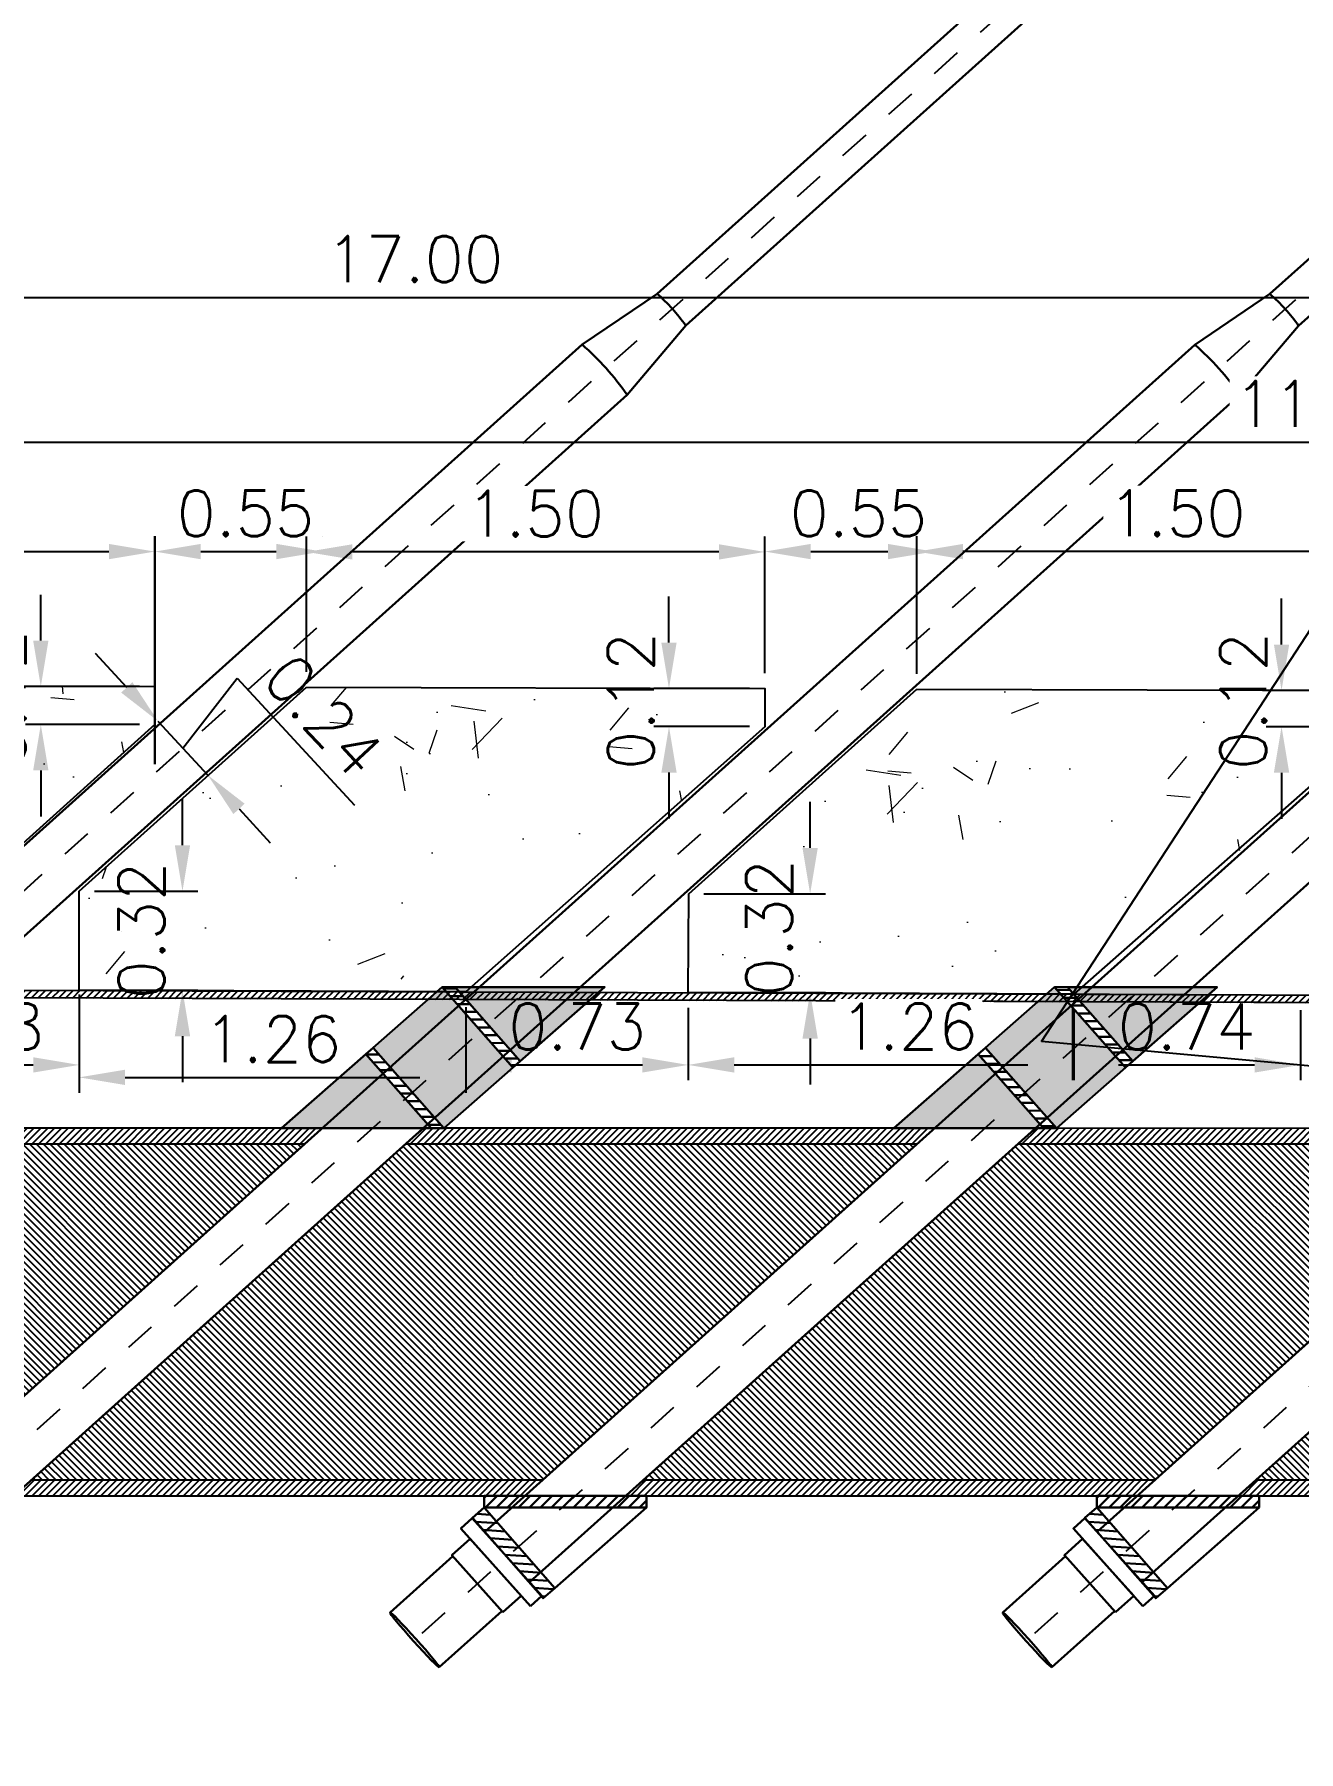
# Model space of a CAD drawing. Header units: metres. Extents: x 1080427 to 1081241, y 976768 to 977191.
# Drawn here: x 1080727.33 to 1080731.46, y 977071.44 to 977077.05 of the extents above; entities that cross this region are included whole.
import ezdxf
from ezdxf import colors
from ezdxf.entities.mleader import LeaderData, LeaderLine
from ezdxf.math import Vec2, Vec3

# ---------------------------------------------------------------- set-up
doc = ezdxf.new("R2010")
doc.units = ezdxf.units.M
doc.header["$LTSCALE"] = 25.4
doc.linetypes.add('DASHDOT', pattern=[1, 0.5, -0.25, 0, -0.25])
doc.linetypes.add('HIDDEN', pattern=[0.375, 0.25, -0.125])
for name, color, linetype in [('CONTRAPESO', 3, 'Continuous'), ('DIMCONTRAPESO', 1, 'Continuous'), ('EJECABLES', 203, 'DASHDOT'), ('NEOPRENO', 24, 'Continuous'), ('PERFIL MET', 37, 'Continuous'), ('PROY', 9, 'HIDDEN')]:
    doc.layers.add(name, color=color, linetype=linetype)
for name, color, linetype, lineweight in [('COTA', 1, 'Continuous', 30), ('COTACIM', 20, 'Continuous', 5), ('DUCTO', 142, 'Continuous', 30), ('PLATINA', 54, 'Continuous', 30), ('SOLIDOREFCONT', 254, 'Continuous', 5)]:
    doc.layers.add(name, color=color, linetype=linetype, lineweight=lineweight)
doc.styles.add('romans', font='romans.shx')
doc.dimstyles.new('Copy 75', dxfattribs={"dimtxt": 0.15, "dimasz": 0.15, "dimexe": 0.05, "dimexo": 0.05, "dimgap": 0.05, "dimtad": 1, "dimzin": 0, "dimdsep": 46, "dimtxsty": 'romans', "dimcen": 0.002, "dimclrd": 1, "dimclre": 1, "dimclrt": 3, "dimadec": 4, "dimazin": 0, "dimtfac": 1, "dimtofl": 0, "dimtmove": 1, "dimatfit": 3, "dimfxl": 1, "dimtolj": 1, "dimtzin": 0, "dimarcsym": 1})
pattern_1 = [(45, (56.206877, -51.650625), (-0.01122532015134, 0.01122532015134), [])]

# ---------------------------------------------------------------- blocks, each defined once
blk = doc.blocks.new('*D129')
at = {"layer": 'Defpoints', "color": 0, "transparency": 16777216}
for p in [(1080737.0722, 977076.1868), (1080720.0721, 977074.9503), (1080737.0722, 977074.8903)]:
    blk.add_point(p, dxfattribs=at)
at = {"layer": 'DIMCONTRAPESO', "color": 1, "lineweight": -2, "transparency": 16777216}
for p, q in [((1080720.0721, 977075.0003), (1080720.0721, 977076.2368)), ((1080737.0722, 977074.9403), (1080737.0722, 977076.2368)), ((1080720.2221, 977076.1868), (1080736.9222, 977076.1868))]:
    blk.add_line(p, q, dxfattribs=at)
at = {"layer": 'DIMCONTRAPESO', "color": 1, "transparency": 16777216}
for points in [[(1080720.2221, 977076.2118), (1080720.2221, 977076.1618), (1080720.0721, 977076.1868)], [(1080736.9222, 977076.2118), (1080736.9222, 977076.1618), (1080737.0722, 977076.1868)]]:
    blk.add_solid(points, dxfattribs=at)
at = {"layer": 'DIMCONTRAPESO', "color": 3, "transparency": 16777216, "insert": (1080728.5721, 977076.3118), "char_height": 0.15, "attachment_point": 5, "style": 'romans', "bg_fill": 3, "box_fill_scale": 1.1, "bg_fill_color": 256, "bg_fill_true_color": 13158600, "bg_fill_transparency": 0}
blk.add_mtext('\\A1;17.00', dxfattribs=at)
blk = doc.blocks.new('tir')
at = {"layer": 'DUCTO'}
for p, q in [((1080511.8364, 977008.516), (1080513.543, 977008.5162)), ((1080511.8369, 977008.376), (1080513.543, 977008.3762))]:
    blk.add_line(p, q, dxfattribs=at)
for points in [[(1080505.6831, 977008.2755), (1080505.7331, 977008.2755), (1080505.7331, 977008.6155), (1080505.6831, 977008.6155)], [(1080505.6031, 977008.3204), (1080505.6831, 977008.3204), (1080505.6831, 977008.5704), (1080505.6031, 977008.5704)]]:
    blk.add_lwpolyline(points, close=True, dxfattribs=at)
for points in [[(1080505.3281, 977008.5654), (1080505.6031, 977008.5654)], [(1080505.7331, 977008.5555), (1080511.5432, 977008.556)], [(1080511.5432, 977008.556), (1080511.8363, 977008.516)], [(1080505.3281, 977008.3254), (1080505.6031, 977008.3254)], [(1080505.7331, 977008.3355), (1080511.5433, 977008.336)], [(1080511.5433, 977008.336), (1080511.8369, 977008.376)]]:
    blk.add_lwpolyline(points, dxfattribs=at)
for centre, radius, start, end in [((1080510.657, 977008.4459), 0.8931, 352.9297, 7.0801), ((1080511.2514, 977008.4433), 0.5894, 353.4461, 7.0874)]:
    blk.add_arc(centre, radius, start, end, dxfattribs=at)
blk.add_ellipse((1080505.328, 977008.4454), major_axis=(0, -0.12), ratio=0.044566, dxfattribs=at)
at = {"layer": 'EJECABLES', "ltscale": 0.008}
blk.add_lwpolyline([(1080505.3606, 977008.4455), (1080513.5407, 977008.4462)], dxfattribs=at)
blk = doc.blocks.new('*D203')
at = {"layer": 'COTA', "color": 1, "lineweight": -2, "transparency": 16777216}
for p, q in [((1080720.0722, 977075.0003), (1080720.0722, 977075.4067)), ((1080727.7238, 977074.966), (1080727.7238, 977075.4067)), ((1080720.2222, 977075.3567), (1080727.5738, 977075.3567))]:
    blk.add_line(p, q, dxfattribs=at)
at = {"layer": 'COTA', "color": 1, "transparency": 16777216}
for points in [[(1080720.2222, 977075.3817), (1080720.2222, 977075.3317), (1080720.0722, 977075.3567)], [(1080727.5738, 977075.3817), (1080727.5738, 977075.3317), (1080727.7238, 977075.3567)]]:
    blk.add_solid(points, dxfattribs=at)
at = {"layer": 'Defpoints', "color": 0, "transparency": 16777216}
for p in [(1080727.7238, 977075.3567), (1080720.0722, 977074.9503), (1080727.7238, 977074.916)]:
    blk.add_point(p, dxfattribs=at)
at = {"layer": 'COTA', "color": 3, "transparency": 16777216, "insert": (1080723.9236, 977075.4817), "char_height": 0.15, "attachment_point": 5, "style": 'romans'}
blk.add_mtext('\\A1;7.65', dxfattribs=at)
blk = doc.blocks.new('*D204')
at = {"layer": 'Defpoints', "color": 0, "transparency": 16777216}
for p in [(1080728.2191, 977075.3556), (1080728.2191, 977074.9144), (1080729.7153, 977074.9096)]:
    blk.add_point(p, dxfattribs=at)
at = {"layer": 'DIMCONTRAPESO', "color": 1, "lineweight": -2, "transparency": 16777216}
for p, q in [((1080728.2191, 977074.9644), (1080728.2191, 977075.4056)), ((1080729.7153, 977074.9596), (1080729.7153, 977075.4056)), ((1080729.5653, 977075.3556), (1080728.3691, 977075.3556))]:
    blk.add_line(p, q, dxfattribs=at)
at = {"layer": 'DIMCONTRAPESO', "color": 1, "transparency": 16777216}
for points in [[(1080728.3691, 977075.3806), (1080728.3691, 977075.3306), (1080728.2191, 977075.3556)], [(1080729.5653, 977075.3806), (1080729.5653, 977075.3306), (1080729.7153, 977075.3556)]]:
    blk.add_solid(points, dxfattribs=at)
at = {"layer": 'DIMCONTRAPESO', "color": 3, "transparency": 16777216, "insert": (1080728.9657, 977075.4806), "char_height": 0.15, "attachment_point": 5, "style": 'romans', "bg_fill": 3, "box_fill_scale": 1.1, "bg_fill_color": 256, "bg_fill_true_color": 13158600, "bg_fill_transparency": 0}
blk.add_mtext('\\A1;1.50', dxfattribs=at)
blk = doc.blocks.new('*D205')
at = {"layer": 'Defpoints', "color": 0, "transparency": 16777216}
for p in [(1080727.4768, 977073.9244), (1080728.7391, 977073.9197), (1080728.7391, 977073.6402)]:
    blk.add_point(p, dxfattribs=at)
at = {"layer": 'DIMCONTRAPESO', "color": 1, "lineweight": -2, "transparency": 16777216}
for p, q in [((1080727.4768, 977073.8744), (1080727.4768, 977073.5902)), ((1080728.7391, 977073.8697), (1080728.7391, 977073.5902)), ((1080727.6268, 977073.6402), (1080728.5891, 977073.6402))]:
    blk.add_line(p, q, dxfattribs=at)
at = {"layer": 'DIMCONTRAPESO', "color": 1, "transparency": 16777216}
for points in [[(1080727.6268, 977073.6652), (1080727.6268, 977073.6152), (1080727.4768, 977073.6402)], [(1080728.5891, 977073.6652), (1080728.5891, 977073.6152), (1080728.7391, 977073.6402)]]:
    blk.add_solid(points, dxfattribs=at)
at = {"layer": 'DIMCONTRAPESO', "color": 3, "transparency": 16777216, "insert": (1080728.1079, 977073.7652), "char_height": 0.15, "attachment_point": 5, "style": 'romans', "bg_fill": 3, "box_fill_scale": 1.1, "bg_fill_color": 256, "bg_fill_true_color": 13158600, "bg_fill_transparency": 0}
blk.add_mtext('\\A1;1.26', dxfattribs=at)
blk = doc.blocks.new('*D206')
at = {"layer": 'Defpoints', "color": 0, "transparency": 16777216}
for p in [(1080730.212, 977075.3567), (1080730.212, 977074.9081), (1080731.7151, 977074.9033)]:
    blk.add_point(p, dxfattribs=at)
at = {"layer": 'DIMCONTRAPESO', "color": 1, "lineweight": -2, "transparency": 16777216}
for p, q in [((1080730.212, 977074.9581), (1080730.212, 977075.4067)), ((1080731.7151, 977074.9533), (1080731.7151, 977075.4067)), ((1080731.5651, 977075.3567), (1080730.362, 977075.3567))]:
    blk.add_line(p, q, dxfattribs=at)
at = {"layer": 'DIMCONTRAPESO', "color": 1, "transparency": 16777216}
for points in [[(1080730.362, 977075.3817), (1080730.362, 977075.3317), (1080730.212, 977075.3567)], [(1080731.5651, 977075.3817), (1080731.5651, 977075.3317), (1080731.7151, 977075.3567)]]:
    blk.add_solid(points, dxfattribs=at)
at = {"layer": 'DIMCONTRAPESO', "color": 3, "transparency": 16777216, "insert": (1080731.0606, 977075.4817), "char_height": 0.15, "attachment_point": 5, "style": 'romans', "bg_fill": 3, "box_fill_scale": 1.1, "bg_fill_color": 256, "bg_fill_true_color": 13158600, "bg_fill_transparency": 0}
blk.add_mtext('\\A1;1.50', dxfattribs=at)
blk = doc.blocks.new('*D207')
at = {"layer": 'Defpoints', "color": 0, "transparency": 16777216}
for p in [(1080729.4655, 977073.917), (1080730.7238, 977073.9123), (1080730.7238, 977073.6808)]:
    blk.add_point(p, dxfattribs=at)
at = {"layer": 'DIMCONTRAPESO', "color": 1, "lineweight": -2, "transparency": 16777216}
for p, q in [((1080729.4655, 977073.867), (1080729.4655, 977073.6308)), ((1080730.7238, 977073.8623), (1080730.7238, 977073.6308)), ((1080729.6155, 977073.6808), (1080730.5738, 977073.6808))]:
    blk.add_line(p, q, dxfattribs=at)
at = {"layer": 'DIMCONTRAPESO', "color": 1, "transparency": 16777216}
for points in [[(1080729.6155, 977073.7058), (1080729.6155, 977073.6558), (1080729.4655, 977073.6808)], [(1080730.5738, 977073.7058), (1080730.5738, 977073.6558), (1080730.7238, 977073.6808)]]:
    blk.add_solid(points, dxfattribs=at)
at = {"layer": 'DIMCONTRAPESO', "color": 3, "transparency": 16777216, "insert": (1080730.1856, 977073.8058), "char_height": 0.15, "attachment_point": 5, "style": 'romans', "bg_fill": 3, "box_fill_scale": 1.1, "bg_fill_color": 256, "bg_fill_true_color": 13158600, "bg_fill_transparency": 0}
blk.add_mtext('\\A1;1.26', dxfattribs=at)
blk = doc.blocks.new('*D214')
at = {"layer": 'COTA', "color": 1, "lineweight": -2, "transparency": 16777216}
for p, q in [((1080727.3515, 977075.066), (1080727.3515, 977075.216)), ((1080727.6738, 977074.916), (1080727.3015, 977074.916)), ((1080727.6738, 977074.7923), (1080727.3015, 977074.7923)), ((1080727.3515, 977074.6423), (1080727.3515, 977074.4923))]:
    blk.add_line(p, q, dxfattribs=at)
at = {"layer": 'COTA', "color": 1, "transparency": 16777216}
for points in [[(1080727.3265, 977075.066), (1080727.3765, 977075.066), (1080727.3515, 977074.916)], [(1080727.3265, 977074.6423), (1080727.3765, 977074.6423), (1080727.3515, 977074.7923)]]:
    blk.add_solid(points, dxfattribs=at)
at = {"layer": 'Defpoints', "color": 0, "transparency": 16777216}
for p in [(1080727.7238, 977074.916), (1080727.3515, 977074.7923), (1080727.7238, 977074.7923)]:
    blk.add_point(p, dxfattribs=at)
at = {"layer": 'COTA', "color": 3, "transparency": 16777216, "insert": (1080727.2265, 977074.8763), "char_height": 0.15, "attachment_point": 5, "rotation": 90, "style": 'romans'}
blk.add_mtext('\\A1;0.12', dxfattribs=at)
blk = doc.blocks.new('*D215')
at = {"layer": 'COTA', "color": 1, "lineweight": -2, "transparency": 16777216}
for p, q in [((1080729.4024, 977075.0596), (1080729.4024, 977075.2096)), ((1080729.6653, 977074.9096), (1080729.3524, 977074.9096)), ((1080729.6653, 977074.7852), (1080729.3524, 977074.7852)), ((1080729.4024, 977074.6352), (1080729.4024, 977074.4852))]:
    blk.add_line(p, q, dxfattribs=at)
at = {"layer": 'COTA', "color": 1, "transparency": 16777216}
for points in [[(1080729.3774, 977075.0596), (1080729.4274, 977075.0596), (1080729.4024, 977074.9096)], [(1080729.3774, 977074.6352), (1080729.4274, 977074.6352), (1080729.4024, 977074.7852)]]:
    blk.add_solid(points, dxfattribs=at)
at = {"layer": 'Defpoints', "color": 0, "transparency": 16777216}
for p in [(1080729.7153, 977074.9096), (1080729.4024, 977074.7852), (1080729.7153, 977074.7852)]:
    blk.add_point(p, dxfattribs=at)
at = {"layer": 'COTA', "color": 3, "transparency": 16777216, "insert": (1080729.2774, 977074.8689), "char_height": 0.15, "attachment_point": 5, "rotation": 90, "style": 'romans'}
blk.add_mtext('\\A1;0.12', dxfattribs=at)
blk = doc.blocks.new('*D216')
at = {"layer": 'COTA', "color": 1, "lineweight": -2, "transparency": 16777216}
for p, q in [((1080731.4024, 977075.0533), (1080731.4024, 977075.2033)), ((1080731.6651, 977074.9033), (1080731.3524, 977074.9033)), ((1080731.6651, 977074.7847), (1080731.3524, 977074.7847)), ((1080731.4024, 977074.6347), (1080731.4024, 977074.4847))]:
    blk.add_line(p, q, dxfattribs=at)
at = {"layer": 'COTA', "color": 1, "transparency": 16777216}
for points in [[(1080731.3774, 977075.0533), (1080731.4274, 977075.0533), (1080731.4024, 977074.9033)], [(1080731.3774, 977074.6347), (1080731.4274, 977074.6347), (1080731.4024, 977074.7847)]]:
    blk.add_solid(points, dxfattribs=at)
at = {"layer": 'Defpoints', "color": 0, "transparency": 16777216}
for p in [(1080731.7151, 977074.9033), (1080731.4024, 977074.7847), (1080731.7151, 977074.7847)]:
    blk.add_point(p, dxfattribs=at)
at = {"layer": 'COTA', "color": 3, "transparency": 16777216, "insert": (1080731.2774, 977074.8689), "char_height": 0.15, "attachment_point": 5, "rotation": 90, "style": 'romans'}
blk.add_mtext('\\A1;0.12', dxfattribs=at)
blk = doc.blocks.new('*D219')
at = {"layer": 'COTA', "color": 1, "lineweight": -2, "transparency": 16777216}
for p, q in [((1080727.814, 977074.3982), (1080727.814, 977074.5482)), ((1080727.5269, 977074.2482), (1080727.864, 977074.2482)), ((1080727.5268, 977073.9244), (1080727.864, 977073.9244)), ((1080727.814, 977073.7744), (1080727.814, 977073.6244))]:
    blk.add_line(p, q, dxfattribs=at)
at = {"layer": 'COTA', "color": 1, "transparency": 16777216}
for points in [[(1080727.789, 977074.3982), (1080727.839, 977074.3982), (1080727.814, 977074.2482)], [(1080727.789, 977073.7744), (1080727.839, 977073.7744), (1080727.814, 977073.9244)]]:
    blk.add_solid(points, dxfattribs=at)
at = {"layer": 'Defpoints', "color": 0, "transparency": 16777216}
for p in [(1080727.4769, 977074.2482), (1080727.4768, 977073.9244), (1080727.814, 977073.9244)]:
    blk.add_point(p, dxfattribs=at)
at = {"layer": 'COTA', "color": 3, "transparency": 16777216, "insert": (1080727.68, 977074.1194), "char_height": 0.15, "attachment_point": 5, "rotation": 90, "style": 'romans'}
blk.add_mtext('\\A1;0.32', dxfattribs=at)
blk = doc.blocks.new('*D220')
at = {"layer": 'COTA', "color": 1, "lineweight": -2, "transparency": 16777216}
for p, q in [((1080729.8633, 977074.3895), (1080729.8633, 977074.5395)), ((1080729.5167, 977074.2395), (1080729.9133, 977074.2395)), ((1080729.5155, 977073.917), (1080729.9133, 977073.917)), ((1080729.8633, 977073.767), (1080729.8633, 977073.617))]:
    blk.add_line(p, q, dxfattribs=at)
at = {"layer": 'COTA', "color": 1, "transparency": 16777216}
for points in [[(1080729.8383, 977074.3895), (1080729.8883, 977074.3895), (1080729.8633, 977074.2395)], [(1080729.8383, 977073.767), (1080729.8883, 977073.767), (1080729.8633, 977073.917)]]:
    blk.add_solid(points, dxfattribs=at)
at = {"layer": 'Defpoints', "color": 0, "transparency": 16777216}
for p in [(1080729.4667, 977074.2395), (1080729.4655, 977073.917), (1080729.8633, 977073.917)]:
    blk.add_point(p, dxfattribs=at)
at = {"layer": 'COTA', "color": 3, "transparency": 16777216, "insert": (1080729.7293, 977074.1285), "char_height": 0.15, "attachment_point": 5, "rotation": 90, "style": 'romans'}
blk.add_mtext('\\A1;0.32', dxfattribs=at)
blk = doc.blocks.new('*D232')
at = {"layer": 'Defpoints', "color": 0, "transparency": 16777216}
for p in [(1080737.0717, 977075.7139), (1080726.0021, 977075.5553), (1080737.0717, 977074.911)]:
    blk.add_point(p, dxfattribs=at)
at = {"layer": 'DIMCONTRAPESO', "color": 1, "lineweight": -2, "transparency": 16777216}
for p, q in [((1080726.0021, 977075.6053), (1080726.0021, 977075.7639)), ((1080737.0717, 977074.961), (1080737.0717, 977075.7639)), ((1080726.1521, 977075.7139), (1080736.9217, 977075.7139))]:
    blk.add_line(p, q, dxfattribs=at)
at = {"layer": 'DIMCONTRAPESO', "color": 1, "transparency": 16777216}
for points in [[(1080726.1521, 977075.7389), (1080726.1521, 977075.6889), (1080726.0021, 977075.7139)], [(1080736.9217, 977075.7389), (1080736.9217, 977075.6889), (1080737.0717, 977075.7139)]]:
    blk.add_solid(points, dxfattribs=at)
at = {"layer": 'DIMCONTRAPESO', "color": 3, "transparency": 16777216, "insert": (1080731.5369, 977075.8389), "char_height": 0.15, "attachment_point": 5, "style": 'romans', "bg_fill": 3, "box_fill_scale": 1.1, "bg_fill_color": 256, "bg_fill_true_color": 13158600, "bg_fill_transparency": 0}
blk.add_mtext('\\A1;11.07', dxfattribs=at)
blk = doc.blocks.new('*D587')
at = {"layer": 'COTA', "color": 1, "lineweight": -2, "transparency": 16777216}
for p, q in [((1080727.6322, 977074.9133), (1080727.5304, 977075.0235)), ((1080727.8154, 977074.715), (1080727.9924, 977074.9435)), ((1080727.9924, 977074.9435), (1080728.3752, 977074.5289)), ((1080727.734, 977074.8031), (1080727.8968, 977074.6268)), ((1080727.9986, 977074.5166), (1080728.1004, 977074.4064))]:
    blk.add_line(p, q, dxfattribs=at)
at = {"layer": 'COTA', "color": 1, "transparency": 16777216}
for points in [[(1080727.6506, 977074.9303), (1080727.6139, 977074.8963), (1080727.734, 977074.8031)], [(1080728.017, 977074.5336), (1080727.9803, 977074.4997), (1080727.8968, 977074.6268)]]:
    blk.add_solid(points, dxfattribs=at)
at = {"layer": 'Defpoints', "color": 0, "transparency": 16777216}
for p in [(1080727.734, 977074.8031), (1080727.8968, 977074.6268), (1080727.8968, 977074.6268)]:
    blk.add_point(p, dxfattribs=at)
at = {"layer": 'COTA', "color": 3, "transparency": 16777216, "insert": (1080728.2756, 977074.821), "char_height": 0.15, "attachment_point": 5, "rotation": 312.7271, "style": 'romans'}
blk.add_mtext('\\A1;0.24', dxfattribs=at)
blk = doc.blocks.new('P')
at = {"layer": 'NEOPRENO', "transparency": 33554495}
h = blk.add_hatch(color=256, dxfattribs=at)
h.dxf.hatch_style = 1
h.paths.add_polyline_path([(1080726.6658, 977073.474), (1080726.4348, 977073.7369), (1080726.6601, 977073.9349), (1080726.8912, 977073.672)])
at = {"layer": 'PLATINA'}
h = blk.add_hatch(dxfattribs=at)
h.set_pattern_fill('ANSI31', color=256, scale=0.008, angle=-45.1453)
h.set_pattern_definition([(359.854672175, (-373950.065627, 1053961.129806), (6.44257366e-05, 0.02539991829366), [])])
h.paths.add_polyline_path([(1080726.915, 977073.693), (1080726.7024, 977073.9349), (1080726.6601, 977073.9349), (1080726.8912, 977073.672)])
at = {"layer": 'PLATINA', "transparency": 33554531}
h = blk.add_hatch(color=252, dxfattribs=at)
h.dxf.hatch_style = 1
h.paths.add_polyline_path([(1080726.7024, 977073.9349), (1080726.915, 977073.693), (1080727.1904, 977073.9349)])
h = blk.add_hatch(color=252, dxfattribs=at)
h.dxf.hatch_style = 1
h.paths.add_polyline_path([(1080726.6236, 977073.474), (1080726.4109, 977073.716), (1080726.1355, 977073.474)])
at = {"layer": 'PLATINA'}
h = blk.add_hatch(dxfattribs=at)
h.set_pattern_fill('ANSI31', color=256, scale=0.008, angle=-45.1453)
h.set_pattern_definition([(359.854672175, (32.577986, -0.006931), (6.44257366e-05, 0.02539991829366), [])])
h.paths.add_polyline_path([(1080726.4109, 977073.716), (1080726.6236, 977073.474), (1080726.6658, 977073.474), (1080726.4348, 977073.7369)])
at = {"layer": 'NEOPRENO'}
blk.add_lwpolyline([(1080726.6658, 977073.474), (1080726.4348, 977073.7369), (1080726.6601, 977073.9349), (1080726.8912, 977073.672), (1080726.6658, 977073.474)], dxfattribs=at)
at = {"layer": 'PLATINA'}
for points in [[(1080726.915, 977073.693), (1080726.7024, 977073.9349), (1080726.6601, 977073.9349), (1080726.8912, 977073.672)], [(1080726.4109, 977073.716), (1080726.6236, 977073.474), (1080726.6658, 977073.474), (1080726.4348, 977073.7369)]]:
    blk.add_lwpolyline(points, close=True, dxfattribs=at)
at = {"layer": 'PLATINA', "color": 252, "transparency": 33554531}
for points in [[(1080726.7024, 977073.9349), (1080726.915, 977073.693), (1080727.1904, 977073.9349)], [(1080726.6236, 977073.474), (1080726.4109, 977073.716), (1080726.1355, 977073.474)]]:
    blk.add_lwpolyline(points, close=True, dxfattribs=at)
blk = doc.blocks.new('*D588')
at = {"layer": 'COTA', "color": 1, "lineweight": -2, "transparency": 16777216}
for p, q in [((1080726.7971, 977073.9103), (1080726.7971, 977073.6308)), ((1080727.4769, 977073.9103), (1080727.4769, 977073.6308)), ((1080726.9471, 977073.6808), (1080727.3269, 977073.6808))]:
    blk.add_line(p, q, dxfattribs=at)
at = {"layer": 'COTA', "color": 1, "transparency": 16777216}
for points in [[(1080726.9471, 977073.7058), (1080726.9471, 977073.6558), (1080726.7971, 977073.6808)], [(1080727.3269, 977073.7058), (1080727.3269, 977073.6558), (1080727.4769, 977073.6808)]]:
    blk.add_solid(points, dxfattribs=at)
at = {"layer": 'Defpoints', "color": 0, "transparency": 16777216}
for p in [(1080726.7971, 977073.9603), (1080727.4769, 977073.9603), (1080727.4769, 977073.6808)]:
    blk.add_point(p, dxfattribs=at)
at = {"layer": 'COTA', "color": 3, "transparency": 16777216, "insert": (1080727.137, 977073.8058), "char_height": 0.15, "attachment_point": 5, "style": 'romans'}
blk.add_mtext('\\A1;0.68', dxfattribs=at)
blk = doc.blocks.new('*D589')
at = {"layer": 'COTA', "color": 1, "lineweight": -2, "transparency": 16777216}
for p, q in [((1080728.7391, 977073.8697), (1080728.7391, 977073.6308)), ((1080729.4655, 977073.867), (1080729.4655, 977073.6308)), ((1080728.8891, 977073.6808), (1080729.3155, 977073.6808))]:
    blk.add_line(p, q, dxfattribs=at)
at = {"layer": 'COTA', "color": 1, "transparency": 16777216}
for points in [[(1080728.8891, 977073.7058), (1080728.8891, 977073.6558), (1080728.7391, 977073.6808)], [(1080729.3155, 977073.7058), (1080729.3155, 977073.6558), (1080729.4655, 977073.6808)]]:
    blk.add_solid(points, dxfattribs=at)
at = {"layer": 'Defpoints', "color": 0, "transparency": 16777216}
for p in [(1080728.7391, 977073.9197), (1080729.4655, 977073.917), (1080729.4655, 977073.6808)]:
    blk.add_point(p, dxfattribs=at)
at = {"layer": 'COTA', "color": 3, "transparency": 16777216, "insert": (1080729.1023, 977073.8058), "char_height": 0.15, "attachment_point": 5, "style": 'romans'}
blk.add_mtext('\\A1;0.73', dxfattribs=at)
blk = doc.blocks.new('*D590')
at = {"layer": 'COTA', "color": 1, "lineweight": -2, "transparency": 16777216}
for p, q in [((1080730.7195, 977073.8672), (1080730.7195, 977073.6308)), ((1080731.4642, 977073.8595), (1080731.4642, 977073.6308)), ((1080730.8695, 977073.6808), (1080731.3142, 977073.6808))]:
    blk.add_line(p, q, dxfattribs=at)
at = {"layer": 'COTA', "color": 1, "transparency": 16777216}
for points in [[(1080730.8695, 977073.7058), (1080730.8695, 977073.6558), (1080730.7195, 977073.6808)], [(1080731.3142, 977073.7058), (1080731.3142, 977073.6558), (1080731.4642, 977073.6808)]]:
    blk.add_solid(points, dxfattribs=at)
at = {"layer": 'Defpoints', "color": 0, "transparency": 16777216}
for p in [(1080730.7195, 977073.9172), (1080731.4642, 977073.9095), (1080731.4642, 977073.6808)]:
    blk.add_point(p, dxfattribs=at)
at = {"layer": 'COTA', "color": 3, "transparency": 16777216, "insert": (1080731.0919, 977073.8058), "char_height": 0.15, "attachment_point": 5, "style": 'romans'}
blk.add_mtext('\\A1;0.74', dxfattribs=at)
blk = doc.blocks.new('*D593')
at = {"layer": 'COTA', "color": 1, "lineweight": -2, "transparency": 16777216}
for p, q in [((1080729.7153, 977075.4067), (1080729.7153, 977075.4067)), ((1080729.8653, 977075.3567), (1080730.1171, 977075.3567))]:
    blk.add_line(p, q, dxfattribs=at)
at = {"layer": 'COTA', "color": 1, "transparency": 16777216}
for points in [[(1080729.8653, 977075.3817), (1080729.8653, 977075.3317), (1080729.7153, 977075.3567)], [(1080730.1171, 977075.3817), (1080730.1171, 977075.3317), (1080730.2671, 977075.3567)]]:
    blk.add_solid(points, dxfattribs=at)
at = {"layer": 'Defpoints', "color": 0, "transparency": 16777216}
for p in [(1080729.7153, 977075.3567), (1080730.2671, 977075.3567), (1080730.2671, 977075.3567)]:
    blk.add_point(p, dxfattribs=at)
at = {"layer": 'COTA', "color": 3, "transparency": 16777216, "insert": (1080730.0209, 977075.4817), "char_height": 0.15, "attachment_point": 5, "style": 'romans'}
blk.add_mtext('\\A1;0.55', dxfattribs=at)
blk = doc.blocks.new('*D620')
at = {"layer": 'COTA', "color": 1, "lineweight": -2, "transparency": 16777216}
for p, q in [((1080728.2703, 977075.4067), (1080728.2703, 977075.4068)), ((1080727.8736, 977075.3568), (1080728.1203, 977075.3568)), ((1080727.7236, 977075.3068), (1080727.7236, 977075.3068))]:
    blk.add_line(p, q, dxfattribs=at)
at = {"layer": 'COTA', "color": 1, "transparency": 16777216}
for points in [[(1080727.8736, 977075.3818), (1080727.8736, 977075.3318), (1080727.7236, 977075.3568)], [(1080728.1203, 977075.3818), (1080728.1203, 977075.3318), (1080728.2703, 977075.3568)]]:
    blk.add_solid(points, dxfattribs=at)
at = {"layer": 'Defpoints', "color": 0, "transparency": 16777216}
for p in [(1080727.7236, 977075.3568), (1080728.2703, 977075.3568), (1080728.2703, 977075.3567)]:
    blk.add_point(p, dxfattribs=at)
at = {"layer": 'COTA', "color": 3, "transparency": 16777216, "insert": (1080728.0195, 977075.4817), "char_height": 0.15, "attachment_point": 5, "style": 'romans'}
blk.add_mtext('\\A1;0.55', dxfattribs=at)

msp = doc.modelspace()

# ---------------------------------------------------------------- hatches: boundary and pattern name
at = {"layer": 'PERFIL MET'}
h = msp.add_hatch(dxfattribs=at)
h.set_pattern_fill('ANSI31', color=256, scale=0.005)
h.set_pattern_definition(pattern_1)
h.paths.add_polyline_path([(1080720.572116, 977073.950337), (1080736.571835, 977073.89034), (1080736.571835, 977073.86494), (1080720.572116, 977073.924937)])
h = msp.add_hatch(dxfattribs=at)
h.set_pattern_fill('ANSI31', color=256, scale=0.005)
h.set_pattern_definition(pattern_1)
h.paths.add_polyline_path([(1080720.572116, 977073.950337), (1080736.571835, 977073.89034), (1080736.571835, 977073.86494), (1080720.572116, 977073.924937)])
at = {"layer": 'PERFIL MET', "transparency": 33554534}
h = msp.add_hatch(dxfattribs=at)
h.set_pattern_fill('ANSI31', color=256, scale=0.005)
h.set_pattern_definition([(45, (32.632856, 0), (-0.01122532015134, 0.01122532015134), [])])
h.paths.add_polyline_path([(1080720.572116, 977073.473971), (1080720.572116, 977073.423171), (1080726.211777, 977073.423171), (1080726.268488, 977073.474081)])
h.paths.add_polyline_path([(1080726.639637, 977073.474088), (1080726.581691, 977073.423171), (1080728.213584, 977073.423171), (1080728.270177, 977073.473973)])
h.paths.add_polyline_path([(1080728.600624, 977073.474421), (1080728.542677, 977073.423503), (1080730.212754, 977073.423178), (1080730.269386, 977073.47397)])
h.paths.add_polyline_path([(1080730.599178, 977073.473763), (1080730.541231, 977073.422845), (1080732.212227, 977073.423164), (1080732.268841, 977073.473971)])
h.paths.add_polyline_path([(1080732.598231, 977073.473972), (1080732.541404, 977073.423516), (1080734.212249, 977073.423178), (1080734.268848, 977073.473971)])
h.paths.add_polyline_path([(1080734.598239, 977073.473972), (1080734.540997, 977073.423144), (1080736.571742, 977073.35358), (1080736.571782, 977073.402505)])
h = msp.add_hatch(dxfattribs=at)
h.set_pattern_fill('ANSI31', color=256, scale=0.005, angle=90)
h.set_pattern_definition([(135, (32.632856, 0), (-0.01122532015134, -0.01122532015134), [])])
h.paths.add_polyline_path([(1080726.002064, 977073.234911), (1080726.002032, 977073.423171), (1080720.572116, 977073.423171), (1080720.572116, 977072.324771), (1080724.988208, 977072.324771)])
h.paths.add_polyline_path([(1080726.211777, 977073.423171), (1080726.002032, 977073.423171), (1080726.002064, 977073.234911)], flags=17)
h.paths.add_polyline_path([(1080726.002064, 977072.939269), (1080725.317588, 977072.324812), (1080726.002032, 977072.324771)], flags=17)
h.paths.add_polyline_path([(1080728.213584, 977073.423171), (1080726.54094, 977073.42302), (1080726.002064, 977072.939269), (1080726.002032, 977072.324771), (1080726.989994, 977072.324771)])
h.paths.add_polyline_path([(1080730.212754, 977073.423178), (1080728.542677, 977073.423503), (1080727.319708, 977072.325111), (1080728.9882, 977072.324771)])
h.paths.add_polyline_path([(1080732.212227, 977073.423164), (1080730.542705, 977073.423633), (1080729.318187, 977072.325055), (1080730.988281, 977072.324771)])
h.paths.add_polyline_path([(1080734.212249, 977073.423178), (1080732.541732, 977073.423268), (1080731.317805, 977072.324892), (1080732.998365, 977072.324771)])
h.paths.add_polyline_path([(1080736.572175, 977073.423171), (1080734.541772, 977073.423297), (1080733.331659, 977072.324771), (1080736.572175, 977072.32495)])
h = msp.add_hatch(dxfattribs=at)
h.set_pattern_fill('ANSI31', color=256, scale=0.005)
h.set_pattern_definition([(45, (32.632856, -1.1492), (-0.01122532015134, 0.01122532015134), [])])
h.paths.add_polyline_path([(1080720.572116, 977072.324771), (1080720.572116, 977072.273971), (1080724.931621, 977072.27397), (1080724.988306, 977072.324856)])
h.paths.add_polyline_path([(1080725.317588, 977072.324812), (1080725.260952, 977072.27397), (1080726.933403, 977072.27397), (1080726.989994, 977072.324771)])
h.paths.add_polyline_path([(1080727.319708, 977072.325111), (1080727.262738, 977072.27397), (1080728.931802, 977072.27397), (1080728.988424, 977072.324769)])
h.paths.add_polyline_path([(1080729.318187, 977072.325055), (1080729.261246, 977072.27397), (1080730.931673, 977072.27397), (1080730.988281, 977072.324771)])
h.paths.add_polyline_path([(1080731.317805, 977072.324892), (1080731.261062, 977072.27397), (1080732.940551, 977072.27397), (1080732.998363, 977072.324769)])
h.paths.add_polyline_path([(1080733.331792, 977072.324887), (1080733.273845, 977072.27397), (1080736.572102, 977072.206435), (1080736.572142, 977072.25536)])
at = {"layer": 'PLATINA', "transparency": 33554531}
h = msp.add_hatch(dxfattribs=at)
h.set_pattern_fill('ANGLE', color=252, angle=3.553873)
h.set_pattern_definition([(3.5538733, (62684.939, -65155.1705), (-0.43297937, 6.971567533), [5.08, -1.905]), (93.5538733, (62684.939, -65155.1705), (-6.971567533, -0.43297937), [5.08, -1.905])])
h.paths.add_polyline_path([(1080730.763507, 977073.934938), (1080730.97614, 977073.692951), (1080731.251531, 977073.93494)])
h = msp.add_hatch(dxfattribs=at)
h.set_pattern_fill('ANGLE', color=252, angle=3.553873)
h.set_pattern_definition([(3.5538733, (62685.582, -65165.526), (-0.43297937, 6.971567533), [5.08, -1.905]), (93.5538733, (62685.582, -65165.526), (-6.971567533, -0.43297937), [5.08, -1.905])])
h.paths.add_polyline_path([(1080730.763507, 977073.934938), (1080730.97614, 977073.692951), (1080731.251531, 977073.93494)])
h = msp.add_hatch(dxfattribs=at)
h.set_pattern_fill('ANGLE', color=252)
h.set_pattern_definition([(0, (36.013, -45.281), (0, 6.985), [5.08, -1.905]), (90, (36.013, -45.281), (-6.985, 4e-16), [5.08, -1.905])])
h.paths.add_polyline_path([(1080728.684659, 977073.473971), (1080728.472022, 977073.715962), (1080728.19658, 977073.47397)])
h = msp.add_hatch(dxfattribs=at)
h.set_pattern_fill('ANGLE', color=252)
h.set_pattern_definition([(0, (36.013, -55.656), (0, 6.985), [5.08, -1.905]), (90, (36.013, -55.656), (-6.985, 4e-16), [5.08, -1.905])])
h.paths.add_polyline_path([(1080728.684659, 977073.473971), (1080728.472022, 977073.715962), (1080728.19658, 977073.47397)])
h = msp.add_hatch(dxfattribs=at)
h.set_pattern_fill('ANGLE', color=252)
h.set_pattern_definition([(0, (38.013, -45.281), (0, 6.985), [5.08, -1.905]), (90, (38.013, -45.281), (-6.985, 4e-16), [5.08, -1.905])])
h.paths.add_polyline_path([(1080730.684659, 977073.473971), (1080730.472022, 977073.715962), (1080730.19658, 977073.47397)])
h = msp.add_hatch(dxfattribs=at)
h.set_pattern_fill('ANGLE', color=252)
h.set_pattern_definition([(0, (38.013, -55.656), (0, 6.985), [5.08, -1.905]), (90, (38.013, -55.656), (-6.985, 4e-16), [5.08, -1.905])])
h.paths.add_polyline_path([(1080730.684659, 977073.473971), (1080730.472022, 977073.715962), (1080730.19658, 977073.47397)])
at = {"layer": 'PLATINA'}
h = msp.add_hatch(dxfattribs=at)
h.set_pattern_fill('ANSI31', color=256, scale=0.008)
h.set_pattern_definition([(45, (43.022708, -51.650626), (-0.01796051224214, 0.01796051224214), [])])
h.paths.add_polyline_path([(1080728.799076, 977072.27397), (1080729.329076, 977072.27397), (1080729.329076, 977072.23587), (1080728.799076, 977072.23587)])
h = msp.add_hatch(dxfattribs=at)
h.set_pattern_fill('ANSI31', color=256, scale=0.008)
h.set_pattern_definition([(45, (45.022708, -51.650626), (-0.01796051224214, 0.01796051224214), [])])
h.paths.add_polyline_path([(1080730.799076, 977072.27397), (1080731.329076, 977072.27397), (1080731.329076, 977072.23587), (1080730.799076, 977072.23587)])
h = msp.add_hatch(dxfattribs=at)
h.set_pattern_fill('ANSI31', color=256, scale=0.008, angle=-48.699201)
h.set_pattern_definition([(356.3007988723, (-366383.446808, 1143983.123863), (0.00163876721666, 0.02534707955583), [])])
h.paths.add_polyline_path([(1080729.029754, 977071.972927), (1080728.799076, 977072.235496), (1080728.760517, 977072.202328), (1080728.991569, 977071.93938)])
at = {"layer": 'PLATINA', "transparency": 33554531}
h = msp.add_hatch(dxfattribs=at)
h.set_pattern_fill('ANGLE', color=252, angle=3.553873)
h.set_pattern_definition([(3.5538733, (62683.636, -65167.246), (-0.43297937, 6.971567533), [5.08, -1.905]), (93.5538733, (62683.636, -65167.246), (-6.971567533, -0.43297937), [5.08, -1.905])])
h.paths.add_polyline_path([(1080728.799076, 977072.235496), (1080729.029754, 977071.972927), (1080729.329076, 977072.235866)])
at = {"layer": 'PLATINA'}
h = msp.add_hatch(dxfattribs=at)
h.set_pattern_fill('ANSI31', color=256, scale=0.008, angle=-48.699201)
h.set_pattern_definition([(356.3007988723, (-366381.446808, 1143983.123863), (0.00163876721666, 0.02534707955583), [])])
h.paths.add_polyline_path([(1080731.029754, 977071.972927), (1080730.799076, 977072.235496), (1080730.760517, 977072.202328), (1080730.991569, 977071.93938)])
at = {"layer": 'PLATINA', "transparency": 33554531}
h = msp.add_hatch(dxfattribs=at)
h.set_pattern_fill('ANGLE', color=252, angle=3.553873)
h.set_pattern_definition([(3.5538733, (62685.636, -65167.246), (-0.43297937, 6.971567533), [5.08, -1.905]), (93.5538733, (62685.636, -65167.246), (-6.971567533, -0.43297937), [5.08, -1.905])])
h.paths.add_polyline_path([(1080730.799076, 977072.235496), (1080731.029754, 977071.972927), (1080731.329076, 977072.235866)])
at = {"layer": 'SOLIDOREFCONT', "true_color": 0x5b5b5b, "transparency": 33554546}
h = msp.add_hatch(dxfattribs=at)
h.set_pattern_fill('AR-CONC', color=251, scale=0.005)
h.paths.add_polyline_path([(1080726.79709, 977073.96034), (1080727.723837, 977074.792284), (1080727.723837, 977074.915988), (1080720.072116, 977074.94034), (1080720.072175, 977062.76034), (1080737.071988, 977062.76034), (1080737.071939, 977074.886237), (1080736.19089, 977074.889041), (1080735.426508, 977074.202853), (1080735.426508, 977073.96034), (1080736.572175, 977073.96034), (1080736.572175, 977065.35534), (1080720.572175, 977065.35534), (1080720.572175, 977073.96034)])
h.paths.add_polyline_path([(1080728.795188, 977073.96034), (1080729.715342, 977074.784658), (1080729.715342, 977074.90965), (1080728.219146, 977074.914411), (1080727.476898, 977074.248163), (1080727.476899, 977073.96034)], flags=17)
h.paths.add_polyline_path([(1080730.797088, 977073.960339), (1080731.715135, 977074.784472), (1080731.715135, 977074.903285), (1080730.212038, 977074.908069), (1080729.466691, 977074.239526), (1080729.466761, 977073.96034)], flags=17)
h.paths.add_polyline_path([(1080732.205021, 977074.901726), (1080731.464433, 977074.236898), (1080731.464433, 977073.960341), (1080732.79709, 977073.96034), (1080733.712876, 977074.782445), (1080733.712674, 977074.896928)], flags=17)
h.paths.add_polyline_path([(1080734.796998, 977073.960339), (1080735.714061, 977074.783509), (1080735.714061, 977074.890559), (1080734.197955, 977074.895384), (1080733.465618, 977074.237962), (1080733.465618, 977073.96034)], flags=17)
h.paths.add_polyline_path([(1080720.422175, 977068.800569), (1080720.422175, 977068.799667)], flags=16)
h.paths.add_polyline_path([(1080737.071899, 977068.810958), (1080737.071899, 977068.810982), (1080737.071899, 977068.810958), (1080737.071899, 977068.810934)], flags=16)

# ---------------------------------------------------------------- linework, layer by layer
at = {"layer": 'CONTRAPESO'}
msp.add_lwpolyline([(1080736.572175, 977065.35534), (1080736.572175, 977065.35534), (1080736.572175, 977073.89034), (1080735.426262, 977073.894636), (1080735.426508, 977074.202853), (1080736.19089, 977074.889041), (1080737.072175, 977074.886237), (1080737.071776, 977065.651532), (1080737.071776, 977065.651532), (1080737.071801, 977065.35535), (1080737.071988, 977062.35534), (1080720.072175, 977062.35534), (1080720.072116, 977074.94034), (1080727.723837, 977074.915988), (1080727.723837, 977074.792284), (1080726.77127, 977073.934937), (1080720.572175, 977073.95034), (1080720.572175, 977065.35534)], close=True, dxfattribs=at)
at = {"layer": 'PERFIL MET'}
for points in [[(1080720.572116, 977073.950337), (1080736.571835, 977073.89034), (1080736.571835, 977073.86494), (1080720.572116, 977073.924937)], [(1080726.639637, 977073.474088), (1080726.581691, 977073.423171), (1080728.213584, 977073.423171), (1080728.270177, 977073.473973)], [(1080728.600624, 977073.474421), (1080728.542677, 977073.423503), (1080730.212754, 977073.423178), (1080730.269386, 977073.47397)], [(1080730.599178, 977073.473763), (1080730.541231, 977073.422845), (1080732.212227, 977073.423164), (1080732.268841, 977073.473971)], [(1080727.319708, 977072.325111), (1080727.262738, 977072.27397), (1080728.931802, 977072.27397), (1080728.988424, 977072.324769)], [(1080729.318187, 977072.325055), (1080729.261246, 977072.27397), (1080730.931673, 977072.27397), (1080730.988281, 977072.324771)], [(1080731.317805, 977072.324892), (1080731.261062, 977072.27397), (1080732.940551, 977072.27397), (1080732.998363, 977072.324769)]]:
    msp.add_lwpolyline(points, close=True, dxfattribs=at)
for points in [[(1080728.988427, 977072.324771), (1080727.331659, 977072.324771)], [(1080728.988427, 977072.324771), (1080727.331659, 977072.324771)], [(1080730.988281, 977072.324771), (1080729.331659, 977072.324771)], [(1080732.998365, 977072.324771), (1080731.331659, 977072.324771)]]:
    msp.add_lwpolyline(points, dxfattribs=at)
at = {"layer": 'PLATINA'}
for points in [[(1080728.799076, 977072.27397), (1080729.329076, 977072.27397), (1080729.329076, 977072.23587), (1080728.799076, 977072.23587)], [(1080730.799076, 977072.27397), (1080731.329076, 977072.27397), (1080731.329076, 977072.23587), (1080730.799076, 977072.23587)], [(1080729.029754, 977071.972927), (1080728.799076, 977072.235496), (1080728.760517, 977072.202328), (1080728.991569, 977071.93938)], [(1080731.029754, 977071.972927), (1080730.799076, 977072.235496), (1080730.760517, 977072.202328), (1080730.991569, 977071.93938)]]:
    msp.add_lwpolyline(points, close=True, dxfattribs=at)
at = {"layer": 'PLATINA', "color": 252, "transparency": 33554531}
for points in [[(1080728.799076, 977072.235496), (1080729.029754, 977071.972927), (1080729.329076, 977072.235866)], [(1080730.799076, 977072.235496), (1080731.029754, 977071.972927), (1080731.329076, 977072.235866)]]:
    msp.add_lwpolyline(points, close=True, dxfattribs=at)
at = {"layer": 'PROY', "color": 252, "transparency": 33554457}
msp.add_lwpolyline([(1080720.572116, 977073.950337), (1080736.571835, 977073.89034), (1080736.571835, 977073.86494), (1080720.572116, 977073.924937)], close=True, dxfattribs=at)

# ---------------------------------------------------------------- next in the draw order: dimensions: what is measured, and where the dimension line sits
at = {"layer": 'DIMCONTRAPESO'}
dim = msp.add_linear_dim(base=(1080737.072175, 977076.186802), p1=(1080720.072116, 977074.95034), p2=(1080737.072175, 977074.89034), dimstyle='Copy 75', override={"dimtfill": 1}, dxfattribs=at)
dim.commit()
dim.dimension.update_dxf_attribs({"geometry": '*D129', "text_midpoint": (1080728.572145, 977076.311802)})

# ---------------------------------------------------------------- next in the draw order: linework, layer by layer
at = {"layer": 'CONTRAPESO'}
for points in [[(1080728.219146, 977074.914411), (1080729.715342, 977074.90965), (1080729.715342, 977074.784658), (1080728.739059, 977073.919712), (1080727.476765, 977073.924445), (1080727.476898, 977074.248163)], [(1080730.212038, 977074.908069), (1080731.715135, 977074.903285), (1080731.715135, 977074.784472), (1080730.723811, 977073.912269), (1080729.465482, 977073.916988), (1080729.466691, 977074.239526)]]:
    msp.add_lwpolyline(points, close=True, dxfattribs=at)

# ---------------------------------------------------------------- next in the draw order: block references
at = {"layer": 'DIMCONTRAPESO'}
for p, rotation in [((929211.231181, -471748.747446), 41.90953904545496), ((928989.048863, -471724.861521), 41.90051495602929)]:
    msp.add_blockref('tir', p, dxfattribs=dict(at, rotation=rotation))
at = {"layer": 'PROY', "color": 252, "transparency": 33554508}
for p, rotation in [((929199.130188, -471747.2735), 41.90898136365124), ((928771.994453, -471702.321393), 41.89201010080431)]:
    msp.add_blockref('tir', p, dxfattribs=dict(at, rotation=rotation))

# ---------------------------------------------------------------- next in the draw order: dimensions: what is measured, and where the dimension line sits
at = {"layer": 'COTA', "color": 4}
dim = msp.add_linear_dim(base=(1080727.723837, 977075.356709), p1=(1080720.072175, 977074.95034), p2=(1080727.723837, 977074.915988), dimstyle='Copy 75', dxfattribs=at)
dim.commit()
dim.dimension.update_dxf_attribs({"geometry": '*D203', "text_midpoint": (1080723.923552, 977075.356709), "dimtype": 160})
dim = msp.add_linear_dim(base=(1080727.351543, 977074.792284), p1=(1080727.723837, 977074.915988), p2=(1080727.723837, 977074.792284), angle=90, dimstyle='Copy 75', dxfattribs=at)
dim.commit()
dim.dimension.update_dxf_attribs({"geometry": '*D214', "text_midpoint": (1080727.351543, 977074.876312), "dimtype": 160})

# ---------------------------------------------------------------- next in the draw order: dimensions: what is measured, and where the dimension line sits
at = {"layer": 'DIMCONTRAPESO'}
for base, p1, p2, picture, middle in [((1080728.219146, 977075.355568), (1080729.715342, 977074.90965), (1080728.219146, 977074.914411), '*D204', (1080728.965669, 977075.355568)), ((1080730.212038, 977075.356709), (1080731.715135, 977074.903287), (1080730.212038, 977074.908069), '*D206', (1080731.060612, 977075.356709)), ((1080728.739059, 977073.640201), (1080727.476765, 977073.924445), (1080728.739059, 977073.919712), '*D205', (1080728.107912, 977073.640201)), ((1080730.723811, 977073.680827), (1080729.465482, 977073.916988), (1080730.723811, 977073.912269), '*D207', (1080730.185569, 977073.680827))]:
    dim = msp.add_linear_dim(base=base, p1=p1, p2=p2, dimstyle='Copy 75', override={"dimtfill": 1}, dxfattribs=at)
    dim.commit()
    dim.dimension.update_dxf_attribs({"geometry": picture, "text_midpoint": middle, "dimtype": 160})

# ---------------------------------------------------------------- next in the draw order: block references
at = {"layer": 'COTA', "color": 2}
for p in [(2.001931, 0), (4.001487, 0.000001)]:
    msp.add_blockref('P', p, dxfattribs=at)

# ---------------------------------------------------------------- next in the draw order: dimensions: what is measured, and where the dimension line sits
at = {"layer": 'COTA', "color": 4}
for base, p1, p2, picture, middle in [((1080729.40238, 977074.785239), (1080729.715342, 977074.90965), (1080729.715342, 977074.785239), '*D215', (1080729.40238, 977074.868916)), ((1080731.40238, 977074.784719), (1080731.715135, 977074.903285), (1080731.715135, 977074.784719), '*D216', (1080731.40238, 977074.868917)), ((1080727.813976, 977073.924445), (1080727.476898, 977074.248163), (1080727.476765, 977073.924445), '*D219', (1080727.805006, 977074.119393)), ((1080729.863308, 977073.916988), (1080729.466691, 977074.239526), (1080729.465482, 977073.916988), '*D220', (1080729.854338, 977074.12847))]:
    dim = msp.add_linear_dim(base=base, p1=p1, p2=p2, angle=90, dimstyle='Copy 75', dxfattribs=at)
    dim.commit()
    dim.dimension.update_dxf_attribs({"geometry": picture, "text_midpoint": middle, "dimtype": 160})
at = {"layer": 'COTA', "color": 2}
for base, p1, p2, picture, middle in [((1080727.476899, 977073.680827), (1080726.79709, 977073.96034), (1080727.476899, 977073.96034), '*D588', (1080727.136995, 977073.805827)), ((1080729.465482, 977073.680829), (1080728.739059, 977073.919712), (1080729.465482, 977073.916988), '*D589', (1080729.102271, 977073.805829)), ((1080731.464242, 977073.680829), (1080730.719473, 977073.917206), (1080731.464242, 977073.909493), '*D590', (1080731.091858, 977073.805829))]:
    dim = msp.add_linear_dim(base=base, p1=p1, p2=p2, dimstyle='Copy 75', dxfattribs=at)
    dim.commit()
    dim.dimension.update_dxf_attribs({"geometry": picture, "text_midpoint": middle})

# ---------------------------------------------------------------- next in the draw order: dimensions: what is measured, and where the dimension line sits
at = {"layer": 'DIMCONTRAPESO'}
dim = msp.add_linear_dim(base=(1080737.071707, 977075.713862), p1=(1080726.002064, 977075.555275), p2=(1080737.071707, 977074.911037), dimstyle='Copy 75', override={"dimtfill": 1}, dxfattribs=at)
dim.commit()
dim.dimension.update_dxf_attribs({"geometry": '*D232', "text_midpoint": (1080731.536885, 977075.838862)})

# ---------------------------------------------------------------- next in the draw order: linework, layer by layer
at = {"layer": 'COTA', "color": 2}
msp.add_lwpolyline([(1080727.723837, 977075.406709), (1080727.723837, 977074.663063)], dxfattribs=at)

# ---------------------------------------------------------------- next in the draw order: dimensions: what is measured, and where the dimension line sits
for base, p1, p2, picture, middle in [((1080728.270313, 977075.356753), (1080727.72357, 977075.356754), (1080728.270313, 977075.356708), '*D620', (1080728.019506, 977075.356711)), ((1080730.267076, 977075.356709), (1080729.715342, 977075.356708), (1080730.267076, 977075.356709), '*D593', (1080730.020875, 977075.356709))]:
    dim = msp.add_linear_dim(base=base, p1=p1, p2=p2, dimstyle='Copy 75', dxfattribs=at)
    dim.commit()
    dim.dimension.update_dxf_attribs({"geometry": picture, "text_midpoint": middle, "dimtype": 160})
dim = msp.add_linear_dim(base=(1080727.896845, 977074.626813), p1=(1080727.734002, 977074.803117), p2=(1080727.896845, 977074.626813), angle=312.727118, dimstyle='Copy 75', dxfattribs=at)
dim.commit()
dim.dimension.update_dxf_attribs({"geometry": '*D587', "text_midpoint": (1080728.026297, 977074.906733), "dimtype": 161})

# ---------------------------------------------------------------- next in the draw order: leaders
at = {"layer": 'COTACIM'}
ml = msp.add_multileader_mtext('Standard', dxfattribs=at)
ml.set_content('\\pxi-1,l1; Ver detalle de apoyos en plano  039-12-S4A-EST-CHI-21-55){\\C4; }', color=3, style='romans')
ml.set_leader_properties(color=1)
ml.build(insert=Vec2(0, 0))
ml.multileader.update_dxf_attribs({"text_left_attachment_type": 6, "text_right_attachment_type": 6, "dogleg_length": 0, "arrow_head_size": 0.2})
ctx = ml.context
ctx.base_point, ctx.char_height, ctx.arrow_head_size, ctx.landing_gap_size, ctx.plane_origin = Vec3(1080733.615711, 977078.353479), 0.2, 0.2, 0, Vec3(1080734.004989, 977079.688497)
ctx.left_attachment, ctx.right_attachment = 6, 6
notes = []
notes.append((ctx, [(0, (1, 1, 0), (1080733.615711, 977078.353479), (1, 0), 0, [(1, [(1080732.490774, 977073.586135), (1080730.619164, 977073.756933)], 0, [])])]))
ctx.mtext.insert, ctx.mtext.width, ctx.mtext.flow_direction = Vec3(1080733.615711, 977078.620145), 7.37938837, 5
for ctx, leaders in notes:
    for number, flags, end, landing, length, lines in leaders:
        leader = LeaderData()
        leader.index, (leader.has_last_leader_line, leader.has_dogleg_vector, leader.attachment_direction) = number, flags
        leader.last_leader_point, leader.dogleg_vector, leader.dogleg_length = Vec3(end), Vec3(landing), length
        for number, points, colour, breaks in lines:
            line = LeaderLine()
            line.index, line.vertices, line.color, line.breaks = number, Vec3.list(points), colors.encode_raw_color(colour), breaks
            leader.lines.append(line)
        ctx.leaders.append(leader)

doc.saveas('drawing.dxf')
